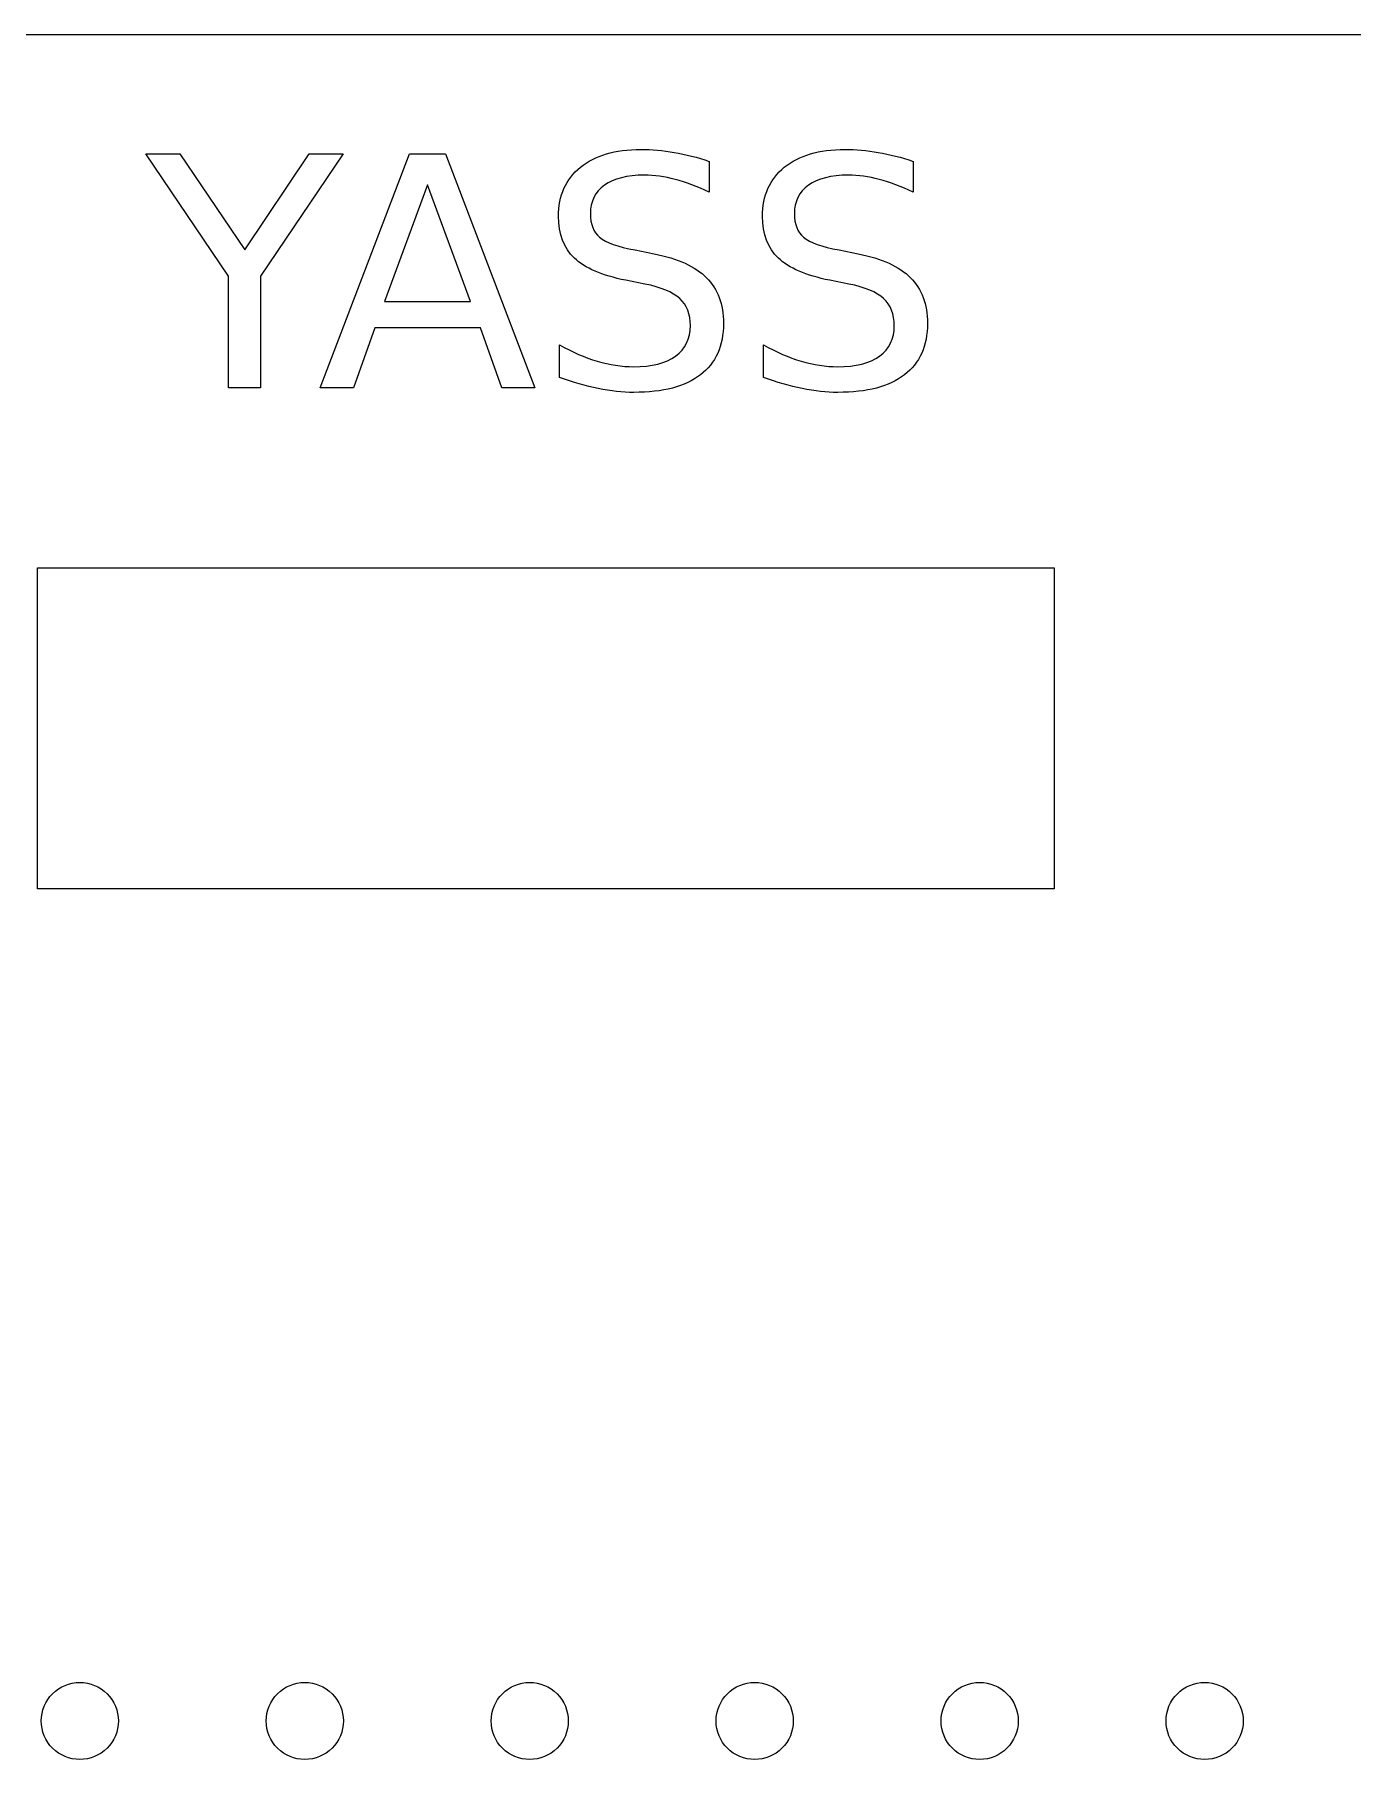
# Model space of a CAD drawing. Extents: x -26.2 to 26.2, y 9 to 43.9.
# Drawn here: x -4 to 9.78, y 25.89 to 43.93 of the extents above; entities that cross this region are included whole.
import ezdxf

# ---------------------------------------------------------------- set-up
doc = ezdxf.new("R2010")
doc.units = 0
doc.layers.get('0').update_dxf_attribs({"linetype": 'CONTINUOUS'})

msp = doc.modelspace()

# ---------------------------------------------------------------- linework, layer by layer
at = {"color": 7}
for p, q in [((-25.201562, 43.931417), (25.201562, 43.931417)), ((-2.83977, 42.684792), (-2.483732, 42.684792)), ((-1.973466, 41.401744), (-2.83977, 42.684792)), ((-2.483732, 42.684792), (-1.804471, 41.677386)), ((-1.804471, 41.677386), (-1.130133, 42.684792)), ((-0.774095, 42.684792), (-1.640399, 41.401744)), ((-1.130133, 42.684792), (-0.774095, 42.684792)), ((-1.015282, 40.235187), (-0.080068, 42.684792)), ((-0.080068, 42.684792), (0.295659, 42.684792)), ((0.295659, 42.684792), (1.229232, 40.235187)), ((3.05372, 42.604397), (3.05372, 42.281174)), ((3.05372, 42.604397), (3.05372, 42.604397)), ((5.186665, 42.604397), (5.186665, 42.281174)), ((5.186665, 42.604397), (5.186665, 42.604397)), ((0.106975, 42.358288), (-0.342584, 41.139228)), ((0.558175, 41.139228), (0.106975, 42.358288)), ((2.277657, 41.677386), (2.477825, 41.636368)), ((4.410602, 41.677386), (4.61077, 41.636368)), ((-1.973466, 40.235187), (-1.973466, 41.401744)), ((-1.640399, 41.401744), (-1.640399, 40.235187)), ((2.381022, 41.321348), (2.179213, 41.360726)), ((4.513967, 41.321348), (4.312158, 41.360726)), ((-0.342584, 41.139228), (0.558175, 41.139228)), ((-0.442668, 40.863586), (-0.665807, 40.235187)), ((0.661541, 40.863586), (-0.442668, 40.863586)), ((0.88468, 40.235187), (0.661541, 40.863586)), ((1.486826, 40.343475), (1.486826, 40.684747)), ((3.619771, 40.343475), (3.619771, 40.684747)), ((-1.640399, 40.235187), (-1.973466, 40.235187)), ((-0.665807, 40.235187), (-1.015282, 40.235187)), ((1.229232, 40.235187), (0.88468, 40.235187)), ((-3.971766, 38.353471), (6.659933, 38.353471)), ((-3.971766, 34.993263), (-3.971766, 38.353471)), ((6.659933, 38.353471), (6.659933, 34.993263)), ((6.659933, 34.993263), (-3.971766, 34.993263)), ((-3.124994, 26.290323), (-3.124994, 26.290323)), ((-0.772848, 26.290323), (-0.772848, 26.290323)), ((1.579298, 26.290323), (1.579298, 26.290323)), ((3.931444, 26.290323), (3.931444, 26.290323)), ((6.28359, 26.290323), (6.28359, 26.290323)), ((8.635735, 26.290323), (8.635735, 26.290323))]:
    msp.add_line(p, q, dxfattribs=at)
for points in [[(1.705043, 42.542049), (1.858178, 42.666744), (2.068737, 42.729092), (2.336723, 42.729092)], [(2.336723, 42.729092), (2.451574, 42.729092), (2.568612, 42.718701), (2.687838, 42.697918)], [(2.687838, 42.697918), (2.807065, 42.677136), (2.929025, 42.645962), (3.05372, 42.604397)], [(3.837988, 42.542049), (3.991122, 42.666744), (4.201682, 42.729092), (4.469668, 42.729092)], [(4.469668, 42.729092), (4.584518, 42.729092), (4.701557, 42.718701), (4.820783, 42.697918)], [(4.820783, 42.697918), (4.940009, 42.677136), (5.06197, 42.645962), (5.186665, 42.604397)], [(1.476982, 42.030143), (1.476982, 42.246718), (1.553002, 42.417354), (1.705043, 42.542049)], [(2.37446, 42.460013), (2.19398, 42.460013), (2.054518, 42.425011), (1.956074, 42.355006)], [(2.697683, 42.415713), (2.586113, 42.445246), (2.478372, 42.460013), (2.37446, 42.460013)], [(3.05372, 42.281174), (2.927931, 42.341334), (2.809252, 42.38618), (2.697683, 42.415713)], [(3.609927, 42.030143), (3.609927, 42.246718), (3.685947, 42.417354), (3.837988, 42.542049)], [(4.507404, 42.460013), (4.326924, 42.460013), (4.187463, 42.425011), (4.089019, 42.355006)], [(4.830628, 42.415713), (4.719058, 42.445246), (4.611317, 42.460013), (4.507404, 42.460013)], [(5.186665, 42.281174), (5.060876, 42.341334), (4.942197, 42.38618), (4.830628, 42.415713)], [(1.956074, 42.355006), (1.858724, 42.285002), (1.81005, 42.185465), (1.81005, 42.056394)], [(4.089019, 42.355006), (3.991669, 42.285002), (3.942994, 42.185465), (3.942994, 42.056394)], [(1.81005, 42.056394), (1.81005, 41.948106), (1.842317, 41.86607), (1.906852, 41.810285)], [(3.942994, 42.056394), (3.942994, 41.948106), (3.975262, 41.86607), (4.039797, 41.810285)], [(1.642695, 41.592068), (1.53222, 41.697075), (1.476982, 41.8431), (1.476982, 42.030143)], [(3.77564, 41.592068), (3.665165, 41.697075), (3.609927, 41.8431), (3.609927, 42.030143)], [(1.906852, 41.810285), (1.972481, 41.755594), (2.096083, 41.711295), (2.277657, 41.677386)], [(4.039797, 41.810285), (4.105426, 41.755594), (4.229028, 41.711295), (4.410602, 41.677386)], [(2.179213, 41.360726), (1.93201, 41.409948), (1.753171, 41.487062), (1.642695, 41.592068)], [(2.477825, 41.636368), (2.725028, 41.589334), (2.907149, 41.506204), (3.024187, 41.386977)], [(4.312158, 41.360726), (4.064955, 41.409948), (3.886116, 41.487062), (3.77564, 41.592068)], [(4.61077, 41.636368), (4.857973, 41.589334), (5.040094, 41.506204), (5.157132, 41.386977)], [(3.024187, 41.386977), (3.14232, 41.268845), (3.201386, 41.110242), (3.201386, 40.911167)], [(5.157132, 41.386977), (5.275264, 41.268845), (5.33433, 41.110242), (5.33433, 40.911167)], [(2.743623, 41.168761), (2.670337, 41.236578), (2.54947, 41.28744), (2.381022, 41.321348)], [(2.855193, 40.886556), (2.855193, 41.006876), (2.818003, 41.100944), (2.743623, 41.168761)], [(4.876568, 41.168761), (4.803282, 41.236578), (4.682415, 41.28744), (4.513967, 41.321348)], [(4.988137, 40.886556), (4.988137, 41.006876), (4.950947, 41.100944), (4.876568, 41.168761)], [(2.700964, 40.568255), (2.803783, 40.642635), (2.855193, 40.748735), (2.855193, 40.886556)], [(3.201386, 40.911167), (3.201386, 40.673808), (3.121537, 40.493875), (2.96184, 40.371368)], [(4.833909, 40.568255), (4.936728, 40.642635), (4.988137, 40.748735), (4.988137, 40.886556)], [(5.33433, 40.911167), (5.33433, 40.673808), (5.254482, 40.493875), (5.094784, 40.371368)], [(1.486826, 40.684747), (1.621366, 40.609273), (1.753171, 40.552395), (1.882242, 40.514111)], [(3.619771, 40.684747), (3.754311, 40.609273), (3.886116, 40.552395), (4.015186, 40.514111)], [(1.882242, 40.514111), (2.011312, 40.475827), (2.138195, 40.456686), (2.26289, 40.456686)], [(2.26289, 40.456686), (2.452121, 40.456686), (2.598145, 40.493875), (2.700964, 40.568255)], [(4.015186, 40.514111), (4.144257, 40.475827), (4.27114, 40.456686), (4.395835, 40.456686)], [(4.395835, 40.456686), (4.585065, 40.456686), (4.73109, 40.493875), (4.833909, 40.568255)], [(1.892086, 40.226984), (1.761922, 40.253235), (1.626835, 40.292066), (1.486826, 40.343475)], [(2.96184, 40.371368), (2.803236, 40.24886), (2.570253, 40.187606), (2.26289, 40.187606)], [(4.025031, 40.226984), (3.894866, 40.253235), (3.75978, 40.292066), (3.619771, 40.343475)], [(5.094784, 40.371368), (4.936181, 40.24886), (4.703198, 40.187606), (4.395835, 40.187606)], [(2.26289, 40.187606), (2.146945, 40.187606), (2.023344, 40.200732), (1.892086, 40.226984)], [(4.395835, 40.187606), (4.27989, 40.187606), (4.156289, 40.200732), (4.025031, 40.226984)], [(-3.931444, 26.290323), (-3.931444, 26.397265), (-3.888961, 26.499827), (-3.813342, 26.575446)], [(-3.813342, 26.575446), (-3.737723, 26.651065), (-3.635161, 26.693548), (-3.528219, 26.693548)], [(-3.528219, 26.693548), (-3.421277, 26.693548), (-3.318715, 26.651065), (-3.243096, 26.575446)], [(-3.243096, 26.575446), (-3.167476, 26.499827), (-3.124994, 26.397265), (-3.124994, 26.290323)], [(-1.579298, 26.290323), (-1.579298, 26.397265), (-1.536815, 26.499827), (-1.461196, 26.575446)], [(-1.461196, 26.575446), (-1.385577, 26.651065), (-1.283015, 26.693548), (-1.176073, 26.693548)], [(-1.176073, 26.693548), (-1.069131, 26.693548), (-0.966569, 26.651065), (-0.89095, 26.575446)], [(-0.89095, 26.575446), (-0.81533, 26.499827), (-0.772848, 26.397265), (-0.772848, 26.290323)], [(0.772848, 26.290323), (0.772848, 26.397265), (0.81533, 26.499827), (0.89095, 26.575446)], [(0.89095, 26.575446), (0.966569, 26.651065), (1.069131, 26.693548), (1.176073, 26.693548)], [(1.176073, 26.693548), (1.283015, 26.693548), (1.385577, 26.651065), (1.461196, 26.575446)], [(1.461196, 26.575446), (1.536815, 26.499827), (1.579298, 26.397265), (1.579298, 26.290323)], [(3.124994, 26.290323), (3.124994, 26.397265), (3.167476, 26.499827), (3.243096, 26.575446)], [(3.243096, 26.575446), (3.318715, 26.651065), (3.421277, 26.693548), (3.528219, 26.693548)], [(3.528219, 26.693548), (3.635161, 26.693548), (3.737723, 26.651065), (3.813342, 26.575446)], [(3.813342, 26.575446), (3.888961, 26.499827), (3.931444, 26.397265), (3.931444, 26.290323)], [(5.47714, 26.290323), (5.47714, 26.397265), (5.519622, 26.499827), (5.595241, 26.575446)], [(5.595241, 26.575446), (5.670861, 26.651065), (5.773423, 26.693548), (5.880365, 26.693548)], [(5.880365, 26.693548), (5.987307, 26.693548), (6.089868, 26.651065), (6.165488, 26.575446)], [(6.165488, 26.575446), (6.241107, 26.499827), (6.28359, 26.397265), (6.28359, 26.290323)], [(7.829285, 26.290323), (7.829285, 26.397265), (7.871768, 26.499827), (7.947387, 26.575446)], [(7.947387, 26.575446), (8.023007, 26.651065), (8.125568, 26.693548), (8.23251, 26.693548)], [(8.23251, 26.693548), (8.339452, 26.693548), (8.442014, 26.651065), (8.517634, 26.575446)], [(8.517634, 26.575446), (8.593253, 26.499827), (8.635735, 26.397265), (8.635735, 26.290323)], [(-3.813342, 26.0052), (-3.888961, 26.080819), (-3.931444, 26.183381), (-3.931444, 26.290323)], [(-3.124994, 26.290323), (-3.124994, 26.183381), (-3.167476, 26.080819), (-3.243096, 26.0052)], [(-1.461196, 26.0052), (-1.536815, 26.080819), (-1.579298, 26.183381), (-1.579298, 26.290323)], [(-0.772848, 26.290323), (-0.772848, 26.183381), (-0.81533, 26.080819), (-0.89095, 26.0052)], [(0.89095, 26.0052), (0.81533, 26.080819), (0.772848, 26.183381), (0.772848, 26.290323)], [(1.579298, 26.290323), (1.579298, 26.183381), (1.536815, 26.080819), (1.461196, 26.0052)], [(3.243096, 26.0052), (3.167476, 26.080819), (3.124994, 26.183381), (3.124994, 26.290323)], [(3.931444, 26.290323), (3.931444, 26.183381), (3.888961, 26.080819), (3.813342, 26.0052)], [(5.595241, 26.0052), (5.519622, 26.080819), (5.47714, 26.183381), (5.47714, 26.290323)], [(6.28359, 26.290323), (6.28359, 26.067628), (6.10306, 25.887098), (5.880365, 25.887098)], [(7.947387, 26.0052), (7.871768, 26.080819), (7.829285, 26.183381), (7.829285, 26.290323)], [(8.635735, 26.290323), (8.635735, 26.183381), (8.593253, 26.080819), (8.517634, 26.0052)], [(-3.528219, 25.887098), (-3.635161, 25.887098), (-3.737723, 25.92958), (-3.813342, 26.0052)], [(-3.243096, 26.0052), (-3.318715, 25.92958), (-3.421277, 25.887098), (-3.528219, 25.887098)], [(-1.176073, 25.887098), (-1.283015, 25.887098), (-1.385577, 25.92958), (-1.461196, 26.0052)], [(-0.89095, 26.0052), (-0.966569, 25.92958), (-1.069131, 25.887098), (-1.176073, 25.887098)], [(1.176073, 25.887098), (1.069131, 25.887098), (0.966569, 25.92958), (0.89095, 26.0052)], [(1.461196, 26.0052), (1.385577, 25.92958), (1.283015, 25.887098), (1.176073, 25.887098)], [(3.528219, 25.887098), (3.421277, 25.887098), (3.318715, 25.92958), (3.243096, 26.0052)], [(3.813342, 26.0052), (3.737723, 25.92958), (3.635161, 25.887098), (3.528219, 25.887098)], [(5.880365, 25.887098), (5.773423, 25.887098), (5.670861, 25.92958), (5.595241, 26.0052)], [(8.23251, 25.887098), (8.125568, 25.887098), (8.023007, 25.92958), (7.947387, 26.0052)], [(8.517634, 26.0052), (8.442014, 25.92958), (8.339452, 25.887098), (8.23251, 25.887098)]]:
    msp.add_open_spline(points, degree=3, dxfattribs=at)

doc.saveas('drawing.dxf')
